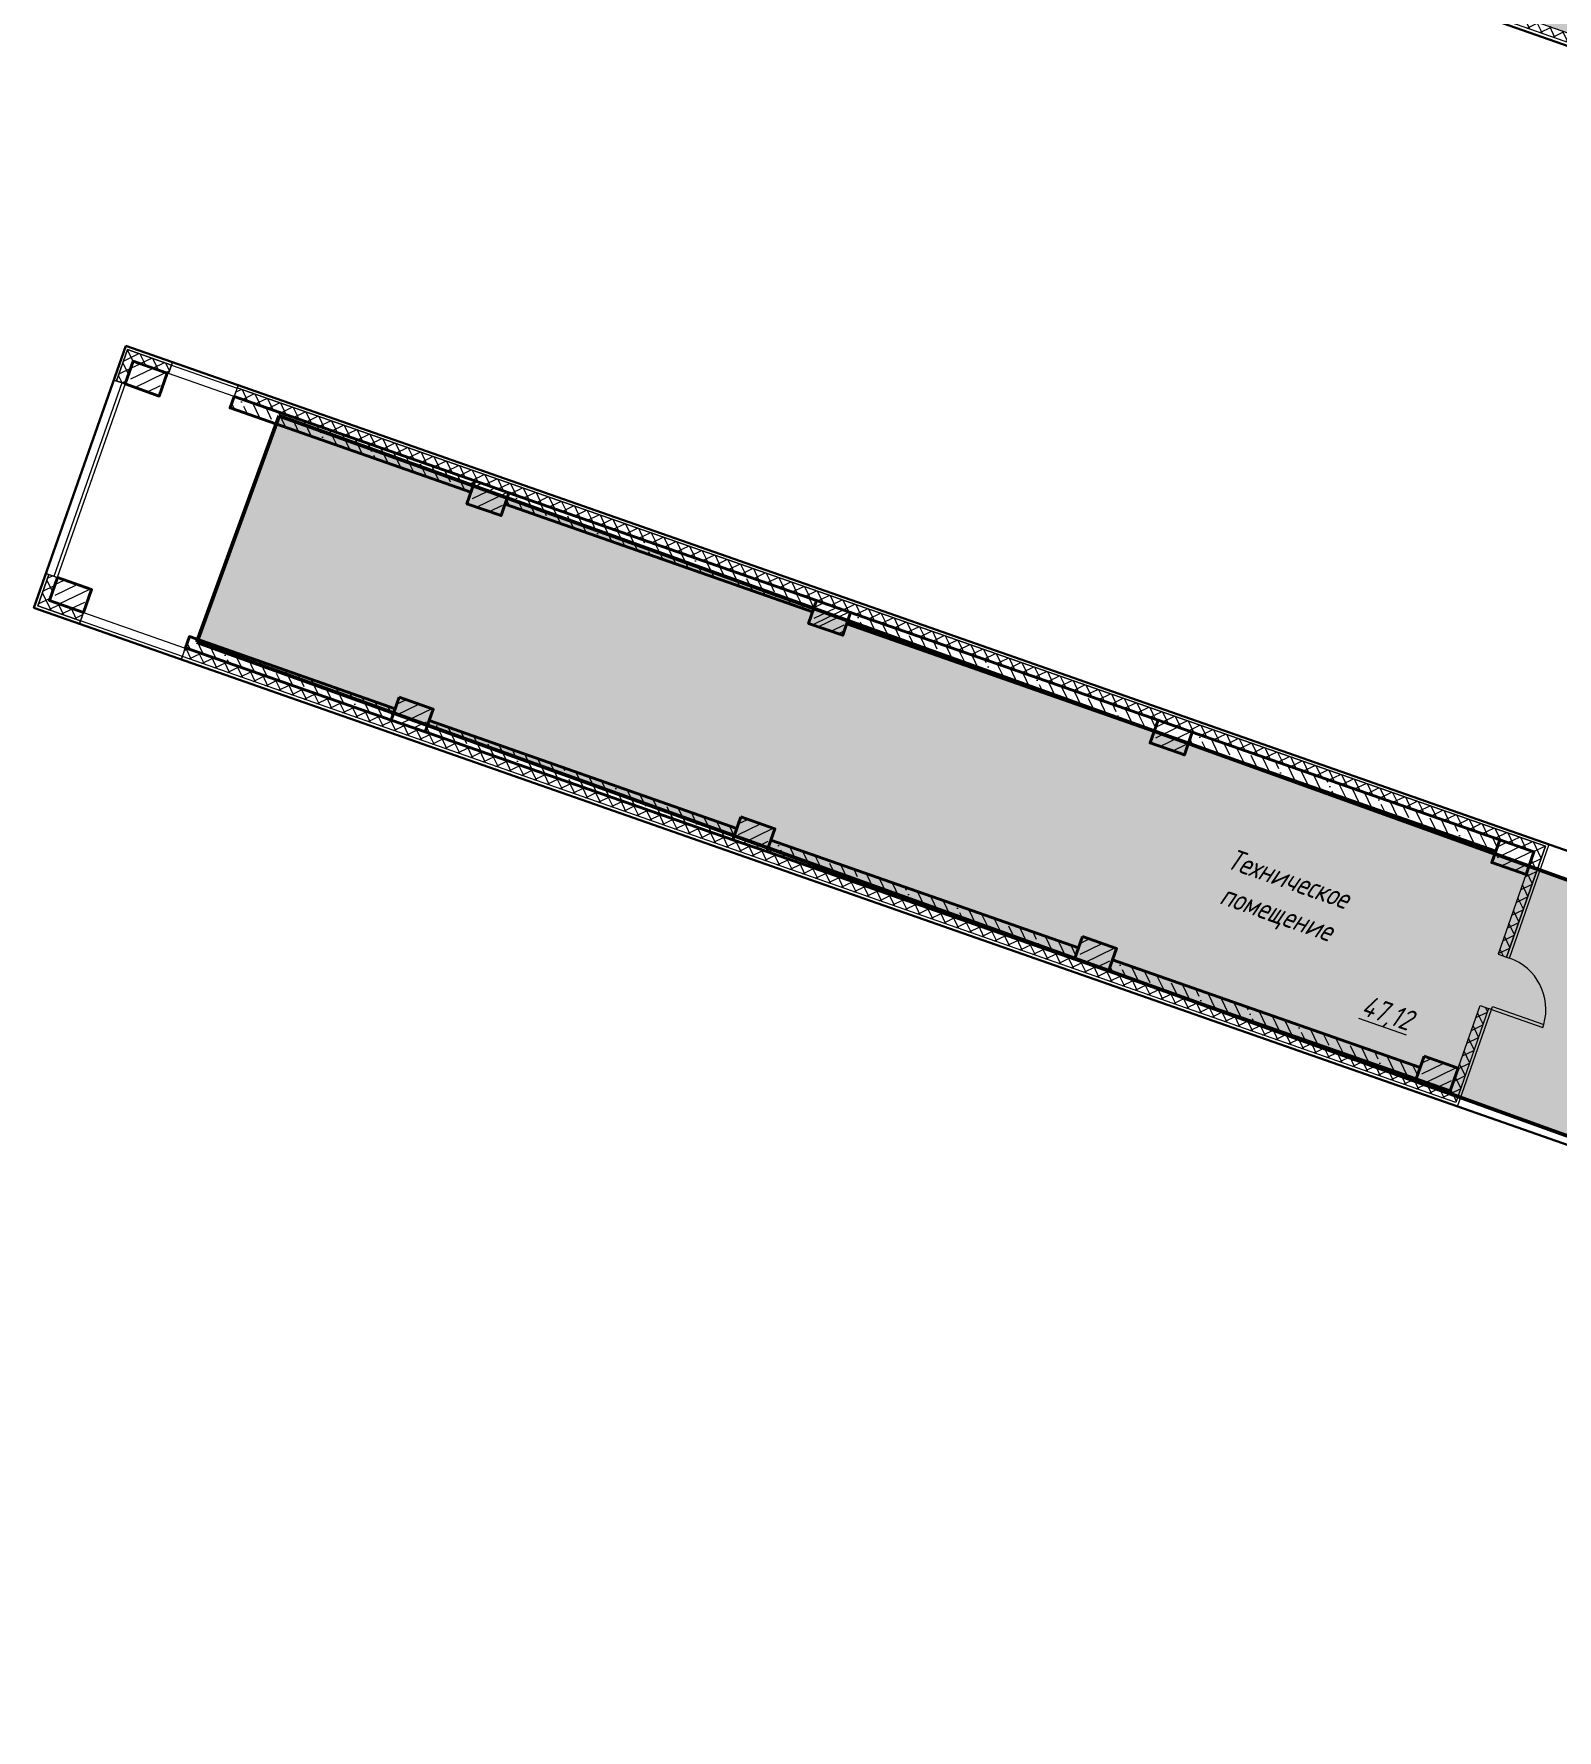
# Model space of a CAD drawing. Extents: x 11425 to 15501, y 6544 to 9114.
# Drawn here: x 11425.47 to 11450.72, y 9042.9 to 9071.02 of the extents above; entities that cross this region are included whole.
import ezdxf

# ---------------------------------------------------------------- set-up
doc = ezdxf.new("R2010")
doc.units = 0
doc.linetypes.add('DASHED2', pattern=[0.375, 0.25, -0.125])
for name, color, linetype, lineweight in [('A-COLS', 52, 'Continuous', 9), ('МГТ-АМ-АР-Разрезы', 7, 'Continuous', 9), ('МГТ-АМ-АР-Стены монолитные', 5, 'Continuous', 40), ('МГТ-АМ-АР-Штриховка монолит', 250, 'Continuous', 5), ('МГТ-АР-ЖД пути', 160, 'Continuous', 13), ('МГТ_АР_Двери_в плане', 250, 'Continuous', 9), ('МГТ_АР_Облицовка', 124, 'Continuous', 9), ('МГТ_АР_Окна', 150, 'Continuous', 9), ('МГТ_АР_Утеплитель_Линии', 192, 'Continuous', 9), ('МГТ_АР_Утеплитель_Штриховка', 194, 'Continuous', 9)]:
    doc.layers.add(name, color=color, linetype=linetype, lineweight=lineweight)
doc.styles.add('СПДС_3.5 мм', font='spds.shx', dxfattribs={"oblique": 15, "height": 350})
pattern_1 = [(25.701465, (11047.4988, 9023.37968), (-0.068847037, 0.14304422), []), (115.701465, (11047.4988, 9023.37968), (-0.14304422, -0.068847037), [])]

msp = doc.modelspace()

# ---------------------------------------------------------------- hatches: boundary and pattern name
at = {"transparency": 33554559}
h = msp.add_hatch(color=1, dxfattribs=at)
h.dxf.hatch_style = 1
h.paths.add_polyline_path([(11439.834, 9093.317), (11441.203, 9097.066), (11491.258, 9079.092), (11489.889, 9075.282)])
h.paths.add_polyline_path([(11445.667, 9109.446), (11447.035, 9113.255), (11497.091, 9095.221), (11495.722, 9091.412)])
h.paths.add_polyline_path([(11434.001, 9077.127), (11435.37, 9080.937), (11485.425, 9062.902), (11484.056, 9059.093)])
h.paths.add_polyline_path([(11428.168, 9060.938), (11429.537, 9064.688), (11479.592, 9046.654), (11478.223, 9042.904)])
at = {"layer": 'A-COLS', "transparency": 33554559}
h = msp.add_hatch(dxfattribs=at)
h.set_pattern_fill('FP_2', color=1, scale=0.001, angle=-19.2985, style=0, pattern_type=2)
h.set_pattern_definition([(25.70146, (11503.53547, 9013.0362), (-0.1387783, 0.2883411), [])])
h.paths.add_polyline_path([(11438.874, 9061.05), (11439.006, 9061.428), (11438.44, 9061.626), (11438.308, 9061.249)], flags=0)
at = {"layer": 'МГТ-АМ-АР-Штриховка монолит', "lineweight": 9}
h = msp.add_hatch(dxfattribs=at)
h.set_pattern_fill('ANSI35', color=1, scale=0.05, angle=-19.2985, style=0)
h.set_pattern_definition([(25.701465, (11047.4988, 9023.3797), (-0.13769407, 0.28608843), []), (25.701465, (11047.71068, 9023.3055), (-0.13769407, 0.28608843), [0.396875, -0.079375, 0, -0.079375])])
h.paths.add_polyline_path([(11427.114, 9065.592), (11426.982, 9065.215), (11427.548, 9065.016), (11427.68, 9065.394)])
at = {"layer": 'МГТ-АМ-АР-Штриховка монолит', "lineweight": 9, "transparency": 33554559}
h = msp.add_hatch(dxfattribs=at)
h.set_pattern_fill('ANSI35', color=1, scale=0.05, angle=-109.2985, style=0)
h.set_pattern_definition([(295.70146, (11300.56366, 9233.855), (0.28608843, 0.13769407), []), (295.70146, (11300.48947, 9233.6431), (0.28608843, 0.13769407), [0.396875, -0.079375, 0, -0.079375])])
h.paths.add_polyline_path([(11432.778, 9063.609), (11432.712, 9063.42), (11428.722, 9064.818), (11428.788, 9065.007)])
at = {"layer": 'МГТ-АМ-АР-Штриховка монолит', "lineweight": 9}
h = msp.add_hatch(dxfattribs=at)
h.set_pattern_fill('ANSI35', color=1, scale=0.05, angle=-19.2985, style=0)
h.set_pattern_definition([(25.701465, (11053.1626, 9021.3964), (-0.13769407, 0.28608843), []), (25.701465, (11053.3745, 9021.3222), (-0.13769407, 0.28608843), [0.396875, -0.079375, 0, -0.079375])])
h.paths.add_polyline_path([(11432.778, 9063.609), (11432.646, 9063.231), (11433.212, 9063.033), (11433.344, 9063.411)])
at = {"layer": 'МГТ-АМ-АР-Штриховка монолит', "lineweight": 9, "transparency": 33554559}
h = msp.add_hatch(dxfattribs=at)
h.set_pattern_fill('ANSI35', color=1, scale=0.05, angle=-109.2985, style=0)
h.set_pattern_definition([(295.70146, (11305.12026, 9232.25943), (0.28608843, 0.13769407), []), (295.70146, (11305.04606, 9232.04754), (0.28608843, 0.13769407), [0.396875, -0.079375, 0, -0.079375])])
h.paths.add_polyline_path([(11438.441, 9061.626), (11438.375, 9061.437), (11433.278, 9063.223), (11433.344, 9063.411)])
at = {"layer": 'МГТ-АМ-АР-Штриховка монолит', "lineweight": 9}
h = msp.add_hatch(dxfattribs=at)
h.set_pattern_fill('ANSI35', color=1, scale=0.05, angle=-19.2985, style=0)
h.set_pattern_definition([(25.701465, (11046.24387, 9019.79288), (-0.13769407, 0.28608843), []), (25.701465, (11046.45576, 9019.71868), (-0.13769407, 0.28608843), [0.396875, -0.079375, 0, -0.079375])])
h.paths.add_polyline_path([(11425.859, 9062.005), (11425.727, 9061.628), (11426.293, 9061.429), (11426.425, 9061.807)])
h = msp.add_hatch(dxfattribs=at)
h.set_pattern_fill('ANSI35', color=1, scale=0.05, angle=-19.2985, style=0)
h.set_pattern_definition([(25.701465, (11058.82545, 9019.41347), (-0.13769407, 0.28608843), []), (25.701465, (11059.03734, 9019.33927), (-0.13769407, 0.28608843), [0.396875, -0.079375, 0, -0.079375])])
h.paths.add_polyline_path([(11438.441, 9061.626), (11438.309, 9061.248), (11438.875, 9061.05), (11439.007, 9061.428)])
at = {"layer": 'МГТ-АМ-АР-Штриховка монолит', "lineweight": 9, "transparency": 33554559}
h = msp.add_hatch(dxfattribs=at)
h.set_pattern_fill('ANSI35', color=1, scale=0.05, angle=-109.2985, style=0)
h.set_pattern_definition([(295.70146, (11310.7831, 9230.2765), (0.28608843, 0.13769407), []), (295.70146, (11310.70892, 9230.0646), (0.28608843, 0.13769407), [0.396875, -0.079375, 0, -0.079375])])
h.paths.add_polyline_path([(11444.104, 9059.643), (11444.038, 9059.454), (11438.941, 9061.24), (11439.007, 9061.429)])
h = msp.add_hatch(dxfattribs=at)
h.set_pattern_fill('ANSI35', color=1, scale=0.05, angle=-109.2985, style=0)
h.set_pattern_definition([(295.70146, (11298.13624, 9230.46713), (0.28608843, 0.13769407), []), (295.70146, (11298.06204, 9230.25524), (0.28608843, 0.13769407), [0.396875, -0.079375, 0, -0.079375])])
h.paths.add_polyline_path([(11431.457, 9059.833), (11431.391, 9059.645), (11427.98, 9060.84), (11428.046, 9061.029)])
at = {"layer": 'МГТ-АМ-АР-Штриховка монолит', "lineweight": 9}
h = msp.add_hatch(dxfattribs=at)
h.set_pattern_fill('ANSI35', color=1, scale=0.05, angle=-19.2985, style=0)
h.set_pattern_definition([(25.701465, (11051.90673, 9017.80994), (-0.13769407, 0.28608843), []), (25.701465, (11052.11862, 9017.73574), (-0.13769407, 0.28608843), [0.396875, -0.079375, 0, -0.079375])])
h.paths.add_polyline_path([(11431.522, 9060.022), (11431.39, 9059.645), (11431.956, 9059.447), (11432.088, 9059.824)])
at = {"layer": 'МГТ-АМ-АР-Штриховка монолит', "lineweight": 9, "transparency": 33554559}
h = msp.add_hatch(dxfattribs=at)
h.set_pattern_fill('ANSI35', color=1, scale=0.05, angle=-109.2985, style=0)
h.set_pattern_definition([(295.70146, (11303.7991, 9228.4842), (0.28608843, 0.13769407), []), (295.70146, (11303.7249, 9228.2723), (0.28608843, 0.13769407), [0.396875, -0.079375, 0, -0.079375])])
h.paths.add_polyline_path([(11437.12, 9057.85), (11437.054, 9057.662), (11431.957, 9059.447), (11432.023, 9059.636)])
at = {"layer": 'МГТ-АМ-АР-Штриховка монолит', "lineweight": 9}
h = msp.add_hatch(dxfattribs=at)
h.set_pattern_fill('ANSI35', color=1, scale=0.05, angle=-19.2985, style=0)
h.set_pattern_definition([(25.701465, (11064.4883, 9017.43053), (-0.13769407, 0.28608843), []), (25.701465, (11064.7002, 9017.35633), (-0.13769407, 0.28608843), [0.396875, -0.079375, 0, -0.079375])])
h.paths.add_polyline_path([(11444.104, 9059.643), (11443.971, 9059.265), (11444.538, 9059.067), (11444.67, 9059.445)])
at = {"layer": 'МГТ-АМ-АР-Штриховка монолит', "lineweight": 9, "transparency": 33554559}
h = msp.add_hatch(dxfattribs=at)
h.set_pattern_fill('ANSI35', color=1, scale=0.05, angle=-109.2985, style=0)
h.set_pattern_definition([(295.70146, (11316.44597, 9228.29354), (0.28608843, 0.13769407), []), (295.70146, (11316.37177, 9228.08165), (0.28608843, 0.13769407), [0.396875, -0.079375, 0, -0.079375])])
h.paths.add_polyline_path([(11449.767, 9057.66), (11449.7, 9057.471), (11444.604, 9059.257), (11444.67, 9059.446)])
h = msp.add_hatch(dxfattribs=at)
h.set_pattern_fill('ANSI35', color=1, scale=0.05, angle=-19.2985, style=0)
h.set_pattern_definition([(25.701465, (11057.5696, 9015.827), (-0.13769407, 0.28608843), []), (25.701465, (11057.78148, 9015.7528), (-0.13769407, 0.28608843), [0.396875, -0.079375, 0, -0.079375])])
h.paths.add_polyline_path([(11437.185, 9058.039), (11437.053, 9057.662), (11437.619, 9057.464), (11437.751, 9057.841)])
h = msp.add_hatch(dxfattribs=at)
h.set_pattern_fill('ANSI35', color=1, scale=0.05, angle=-109.2985, style=0)
h.set_pattern_definition([(295.70146, (11309.46195, 9226.50125), (0.28608843, 0.13769407), []), (295.70146, (11309.38775, 9226.28936), (0.28608843, 0.13769407), [0.396875, -0.079375, 0, -0.079375])])
h.paths.add_polyline_path([(11442.783, 9055.867), (11442.716, 9055.679), (11437.62, 9057.465), (11437.686, 9057.653)])
at = {"layer": 'МГТ-АМ-АР-Штриховка монолит', "lineweight": 9}
h = msp.add_hatch(dxfattribs=at)
h.set_pattern_fill('ANSI35', color=1, scale=0.05, angle=-19.2985, style=0)
h.set_pattern_definition([(25.701465, (11070.15116, 9015.4476), (-0.13769407, 0.28608843), []), (25.701465, (11070.36305, 9015.3734), (-0.13769407, 0.28608843), [0.396875, -0.079375, 0, -0.079375])])
h.paths.add_polyline_path([(11449.766, 9057.66), (11449.634, 9057.283), (11450.201, 9057.084), (11450.333, 9057.462)])
h = msp.add_hatch(dxfattribs=at)
h.set_pattern_fill('ANSI35', color=1, scale=0.05, angle=-19.2985, style=0)
h.set_pattern_definition([(25.701465, (11063.23244, 9013.84405), (-0.13769407, 0.28608843), []), (25.701465, (11063.44433, 9013.76986), (-0.13769407, 0.28608843), [0.396875, -0.079375, 0, -0.079375])])
h.paths.add_polyline_path([(11442.848, 9056.056), (11442.716, 9055.679), (11443.282, 9055.481), (11443.414, 9055.858)])
at = {"layer": 'МГТ-АМ-АР-Штриховка монолит', "lineweight": 9, "transparency": 33554559}
h = msp.add_hatch(dxfattribs=at)
h.set_pattern_fill('ANSI35', color=1, scale=0.05, angle=-109.2985, style=0)
h.set_pattern_definition([(295.70146, (11315.1248, 9224.5183), (0.28608843, 0.13769407), []), (295.70146, (11315.0506, 9224.30642), (0.28608843, 0.13769407), [0.396875, -0.079375, 0, -0.079375])])
h.paths.add_polyline_path([(11448.445, 9053.884), (11448.379, 9053.696), (11443.283, 9055.482), (11443.349, 9055.67)])
at = {"layer": 'МГТ-АМ-АР-Штриховка монолит', "lineweight": 9}
h = msp.add_hatch(dxfattribs=at)
h.set_pattern_fill('ANSI35', color=1, scale=0.05, angle=-19.2985, style=0)
h.set_pattern_definition([(25.701465, (11068.8953, 9011.8611), (-0.13769407, 0.28608843), []), (25.701465, (11069.1072, 9011.7869), (-0.13769407, 0.28608843), [0.396875, -0.079375, 0, -0.079375])])
h.paths.add_polyline_path([(11448.511, 9054.074), (11448.378, 9053.696), (11448.945, 9053.498), (11449.077, 9053.875)])
at = {"layer": 'МГТ_АР_Утеплитель_Штриховка', "transparency": 33554559}
h = msp.add_hatch(dxfattribs=at)
h.set_pattern_fill('ANSI37', color=1, scale=0.05, angle=-19.2985)
h.set_pattern_definition([(25.701465, (11053.78459, 9039.3996), (-0.068847037, 0.14304422), []), (115.701465, (11053.78459, 9039.3996), (-0.14304422, -0.068847037), [])])
h.paths.add_polyline_path([(11455.725, 9070.934), (11455.867, 9070.884), (11455.321, 9069.326), (11434.215, 9076.716), (11434.265, 9076.858), (11455.23, 9069.517)])
h = msp.add_hatch(dxfattribs=at)
h.set_pattern_fill('ANSI37', color=1, scale=0.05, angle=-19.2985)
h.set_pattern_definition(pattern_1)
h.paths.add_polyline_path([(11427.021, 9065.785), (11427.75, 9065.529), (11427.701, 9065.388), (11427.114, 9065.593), (11426.982, 9065.215), (11426.839, 9065.265)])
h = msp.add_hatch(dxfattribs=at)
h.set_pattern_fill('ANSI37', color=1, scale=0.05, angle=-19.2985)
h.set_pattern_definition(pattern_1)
h.paths.add_polyline_path([(11428.837, 9065.149), (11428.788, 9065.007), (11450.333, 9057.463), (11449.737, 9055.763), (11449.878, 9055.714), (11450.523, 9057.555)])
h = msp.add_hatch(dxfattribs=at)
h.set_pattern_fill('ANSI37', color=1, scale=0.05, angle=-19.2985)
h.set_pattern_definition(pattern_1)
h.paths.add_polyline_path([(11425.716, 9062.056), (11425.857, 9062.006), (11425.727, 9061.628), (11426.293, 9061.429), (11426.243, 9061.287), (11425.534, 9061.536)])
h = msp.add_hatch(dxfattribs=at)
h.set_pattern_fill('ANSI37', color=1, scale=0.05, angle=-19.2985)
h.set_pattern_definition(pattern_1)
h.paths.add_polyline_path([(11449.439, 9054.914), (11449.581, 9054.864), (11449.035, 9053.306), (11427.93, 9060.697), (11427.979, 9060.838), (11448.944, 9053.497)])

# ---------------------------------------------------------------- linework, layer by layer
at = {"color": 1, "lineweight": 50}
for p, q in [((11428.168, 9060.938), (11429.537, 9064.688)), ((11429.537, 9064.688), (11479.592, 9046.654)), ((11478.223, 9042.904), (11428.168, 9060.938))]:
    msp.add_line(p, q, dxfattribs=at)
at = {"layer": 'МГТ-АМ-АР-Стены монолитные', "color": 1}
for points in [[(11427.114, 9065.592), (11426.982, 9065.215), (11427.548, 9065.016), (11427.68, 9065.394)], [(11432.778, 9063.609), (11432.712, 9063.42), (11428.722, 9064.818), (11428.788, 9065.007)], [(11432.778, 9063.609), (11432.646, 9063.231), (11433.212, 9063.033), (11433.344, 9063.411)], [(11438.441, 9061.626), (11438.375, 9061.437), (11433.278, 9063.223), (11433.344, 9063.411)], [(11425.859, 9062.005), (11425.727, 9061.628), (11426.293, 9061.429), (11426.425, 9061.807)], [(11438.441, 9061.626), (11438.309, 9061.248), (11438.875, 9061.05), (11439.007, 9061.428)], [(11444.104, 9059.643), (11444.038, 9059.454), (11438.941, 9061.24), (11439.007, 9061.429)], [(11431.457, 9059.833), (11431.391, 9059.645), (11427.98, 9060.84), (11428.046, 9061.029)], [(11431.522, 9060.022), (11431.39, 9059.645), (11431.956, 9059.447), (11432.088, 9059.824)], [(11437.12, 9057.85), (11437.054, 9057.662), (11431.957, 9059.447), (11432.023, 9059.636)], [(11444.104, 9059.643), (11443.971, 9059.265), (11444.538, 9059.067), (11444.67, 9059.445)], [(11449.767, 9057.66), (11449.7, 9057.471), (11444.604, 9059.257), (11444.67, 9059.446)], [(11437.185, 9058.039), (11437.053, 9057.662), (11437.619, 9057.464), (11437.751, 9057.841)], [(11442.783, 9055.867), (11442.716, 9055.679), (11437.62, 9057.465), (11437.686, 9057.653)], [(11449.766, 9057.66), (11449.634, 9057.283), (11450.201, 9057.084), (11450.333, 9057.462)], [(11442.848, 9056.056), (11442.716, 9055.679), (11443.282, 9055.481), (11443.414, 9055.858)], [(11448.445, 9053.884), (11448.379, 9053.696), (11443.283, 9055.482), (11443.349, 9055.67)], [(11448.511, 9054.074), (11448.378, 9053.696), (11448.945, 9053.498), (11449.077, 9053.875)]]:
    msp.add_lwpolyline(points, close=True, dxfattribs=at)
at = {"layer": 'МГТ-АР-ЖД пути', "color": 1, "linetype": 'DASHED2', "lineweight": 30, "ltscale": 7000}
for p, q in [((11457.505, 9068.501), (11431.756, 9077.525)), ((11425.47, 9061.505), (11426.991, 9065.848)), ((11426.991, 9065.848), (11453.268, 9056.643)), ((11451.677, 9052.325), (11425.47, 9061.505))]:
    msp.add_line(p, q, dxfattribs=at)
at = {"layer": 'МГТ_АР_Двери_в плане', "color": 1, "lineweight": 18}
for p, q in [((11449.628, 9054.848), (11449.645, 9054.896)), ((11449.628, 9054.848), (11450.478, 9054.55)), ((11449.645, 9054.896), (11450.495, 9054.598)), ((11450.478, 9054.55), (11450.495, 9054.598))]:
    msp.add_line(p, q, dxfattribs=at)
at = {"layer": 'МГТ_АР_Двери_в плане', "color": 1}
msp.add_arc((11449.628, 9054.848), 0.902, 343.9439, 70.7015, dxfattribs=at)
at = {"layer": 'МГТ_АР_Облицовка', "color": 1}
for points in [[(11434.215, 9076.716), (11434.199, 9076.669), (11455.352, 9069.262), (11455.914, 9070.868), (11455.867, 9070.884), (11455.321, 9069.326)], [(11426.839, 9065.265), (11426.792, 9065.281), (11426.991, 9065.848), (11427.766, 9065.577), (11427.75, 9065.529), (11427.021, 9065.785)], [(11428.854, 9065.196), (11428.837, 9065.149), (11450.523, 9057.555), (11449.878, 9055.714), (11449.926, 9055.699), (11450.587, 9057.586)], [(11425.668, 9062.072), (11425.716, 9062.056), (11425.534, 9061.536), (11426.242, 9061.287), (11426.226, 9061.24), (11425.47, 9061.505)], [(11427.93, 9060.697), (11427.913, 9060.649), (11449.066, 9053.242), (11449.628, 9054.848), (11449.581, 9054.864), (11449.035, 9053.306)]]:
    msp.add_lwpolyline(points, close=True, dxfattribs=at)
at = {"layer": 'МГТ_АР_Окна', "color": 1}
for p, q in [((11427.748, 9065.525), (11428.836, 9065.144)), ((11426.929, 9065.233), (11425.798, 9062.027)), ((11427.931, 9060.701), (11426.244, 9061.292))]:
    msp.add_line(p, q, dxfattribs=at)
for points in [[(11427.766, 9065.577), (11428.854, 9065.196), (11428.788, 9065.007), (11427.7, 9065.388)], [(11426.792, 9065.281), (11426.981, 9065.215), (11425.857, 9062.006), (11425.668, 9062.072)], [(11427.913, 9060.649), (11426.226, 9061.24), (11426.292, 9061.429), (11427.979, 9060.838)]]:
    msp.add_lwpolyline(points, close=True, dxfattribs=at)
at = {"layer": 'МГТ_АР_Утеплитель_Линии', "color": 1}
for points in [[(11455.725, 9070.934), (11455.867, 9070.884), (11455.321, 9069.326), (11434.215, 9076.716), (11434.265, 9076.858), (11455.23, 9069.517)], [(11427.021, 9065.785), (11427.75, 9065.529), (11427.701, 9065.388), (11427.114, 9065.593), (11426.982, 9065.215), (11426.839, 9065.265)], [(11428.837, 9065.149), (11428.788, 9065.007), (11450.333, 9057.463), (11449.737, 9055.763), (11449.878, 9055.714), (11450.523, 9057.555)], [(11425.716, 9062.056), (11425.857, 9062.006), (11425.727, 9061.628), (11426.293, 9061.429), (11426.243, 9061.287), (11425.534, 9061.536)], [(11449.439, 9054.914), (11449.581, 9054.864), (11449.035, 9053.306), (11427.93, 9060.697), (11427.979, 9060.838), (11448.944, 9053.497)]]:
    msp.add_lwpolyline(points, close=True, dxfattribs=at)

# ---------------------------------------------------------------- texts
at = {"layer": 'МГТ-АМ-АР-Разрезы', "color": 1, "extrusion": (2.43315e-09, 8.20667e-11, 1), "char_height": 0.35, "width": 0.85325, "attachment_point": 2, "text_direction": (0.943809, -0.33049, 0), "line_spacing_factor": 1.022766, "style": 'СПДС_3.5 мм'}
for s, insert in [('Техническое помещение', (11446.325, 9057.182, 0)), ('{\\L47,12}', (11447.957, 9054.96))]:
    msp.add_mtext(s, dxfattribs=dict(at, insert=insert))

doc.saveas('drawing.dxf')
